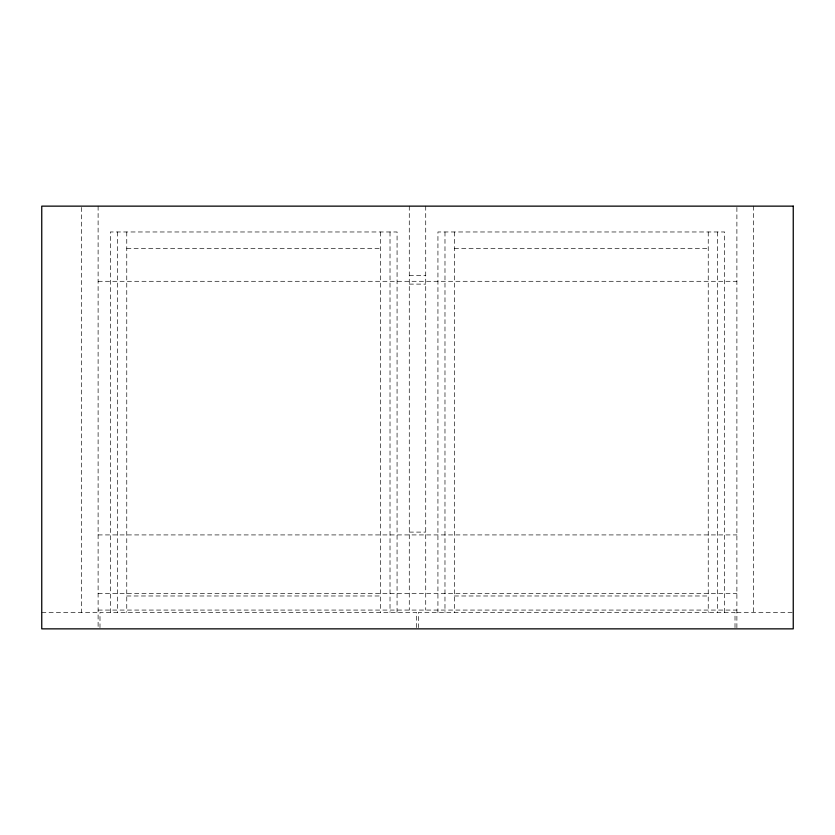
<?xml version="1.0" encoding="UTF-8"?>
<svg xmlns="http://www.w3.org/2000/svg" width="835" height="835" viewBox="0 0 835 835"><rect width="100%" height="100%" fill="white"/><g stroke="black" fill="none" stroke-linecap="round" stroke-linejoin="round"><path stroke-width="0.63" stroke-dasharray="4.17 3.13" d="M126.763 248.412L380.624 248.412M454.376 248.412L708.237 248.412M409.275 275.654L425.725 275.654M98.112 281.291L736.887 281.291M409.275 284.109L425.725 284.109M409.275 532.104L425.725 532.104M98.112 534.922L736.887 534.922M98.112 593.633L736.887 593.633M126.763 595.981L380.624 595.981M454.376 595.981L708.237 595.981M98.112 610.072L736.887 610.072M41.75 612.42L98.112 612.42M736.887 612.42L793.25 612.42M753.327 206.141L753.327 612.42M736.887 207.435L736.887 628.859M735.009 627.596L735.009 612.42L418.439 612.42L418.439 627.596M724.676 612.42L724.676 231.973L437.937 231.973L437.926 612.42M717.63 231.973L717.63 612.42M708.237 231.973L708.237 612.42M454.376 231.973L454.365 612.42M444.982 231.973L444.971 612.42M425.725 206.141L425.725 610.072M416.561 627.596L416.561 612.42L99.991 612.42L99.991 627.596M409.275 206.141L409.275 610.072M397.063 612.42L397.074 231.973L110.324 231.973L110.324 612.42M390.018 231.973L390.018 612.42M380.624 231.973L380.624 612.42M126.763 231.973L126.763 612.42M117.37 231.973L117.37 612.42M98.112 206.141L98.112 628.859M81.673 207.445L81.673 612.42"/><path stroke-width="1.25" d="M793.25 206.141L41.75 206.141L41.75 628.859L793.25 628.859L793.25 206.141"/></g></svg>
